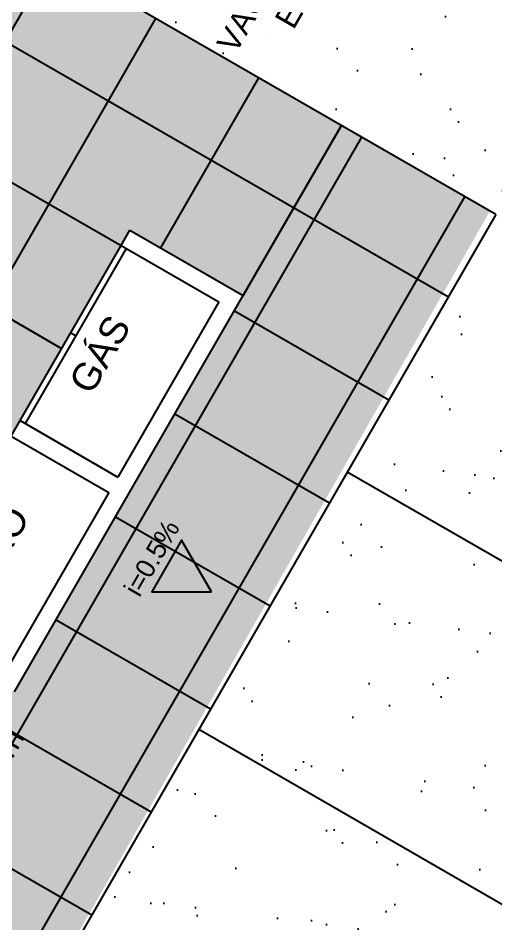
# Model space of a CAD drawing. Header units: millimetres. Extents: x 302 to 436, y 121 to 202.
# Drawn here: x 391.75 to 395.76, y 160.15 to 167.77 of the extents above; entities that cross this region are included whole.
import ezdxf

# ---------------------------------------------------------------- set-up
doc = ezdxf.new("R2010")
doc.units = ezdxf.units.MM
for name, color, linetype in [('251', 251, 'Continuous'), ('A-ALV', 6, 'Continuous'), ('A-PAREDE', 5, 'Continuous'), ('A-PISOS-NIVEL', 1, 'Continuous'), ('AR-ALV', 5, 'Continuous'), ('ARQ-PIS-VISTA', 8, 'Continuous'), ('ARQ-SMB-1_100', 1, 'Continuous'), ('ARQ-TXT-1_075', 2, 'Continuous'), ('ARQ-TXT-1_100', 2, 'Continuous')]:
    doc.layers.add(name, color=color, linetype=linetype)
doc.styles.add('ESC-50-A20', font='arial.ttf', dxfattribs={"height": 0.1})
doc.styles.add('FNDE Texto Cota 0050', font='verdana.ttf', dxfattribs={"height": 0.08})

msp = doc.modelspace()

# ---------------------------------------------------------------- hatches: boundary and pattern name
at = {"layer": 'ARQ-PIS-VISTA'}
h = msp.add_hatch(dxfattribs=at)
h.set_pattern_fill('DOTS', color=251, scale=0.08, angle=165)
h.set_pattern_definition([(165, (5.46106, 111.60996), (-0.09420631, -0.10623757), [0, -0.127])])
h.paths.add_polyline_path([(385.845, 159.3738), (385.152, 159.7735), (393.0215, 173.4165), (387.5643, 176.5643), (387.8641, 177.0841), (393.8411, 173.6365), (391.068, 168.8289), (395.7147, 166.1486), (389.9686, 156.0716), (385.7415, 158.5099), (385.4452, 158.6808), (385.8596, 159.2978), (389.069, 157.514), (393.6409, 165.44), (392.688, 165.9896), (390.7643, 162.6547), (391.7172, 162.105), (390.2055, 159.4843), (387.1736, 161.1789), (387.1386, 161.1183), (387.139, 161.118)])
h = msp.add_hatch(dxfattribs=at)
h.set_pattern_fill('AR-SAND', color=256, scale=0.02, angle=165)
h.set_pattern_definition([(202.5, (6.1451, 111.29275), (-0.2224287, -0.9537561), [0, -0.77216, 0, -0.8636, 0, -0.8255]), (172.5, (6.1451, 111.2927), (-1.2394683, -1.1521094), [0, -0.41656, 0, -0.69596, 0, -0.2667]), (132.5, (6.7487, 111.131), (-1.5288239, 0.4066714), [0, -0.254, 0, -0.9144, 0, -1.1938]), (122.5, (6.7487, 111.131), (-1.5904745, -0.0354205), [0, -0.127, 0, -0.59944, 0, -0.6858])])
h.paths.add_polyline_path([(397.462, 151.8654), (390.0805, 156.0655), (395.7646, 166.1198), (391.068, 168.8289), (392.4171, 171.1677), (407.7322, 162.3336), (407.7322, 149.3487), (405.7399, 149.3487), (404.2689, 151.8966)])

# ---------------------------------------------------------------- linework, layer by layer
at = {"color": 2}
for p, q in [((391.7637, 164.3871), (392.6131, 165.8597)), ((392.6564, 165.8347), (391.807, 164.3621)), ((392.2317, 165.0984), (392.1884, 165.1234))]:
    msp.add_line(p, q, dxfattribs=at)
at = {"layer": '251', "color": 251}
for p, q in [((398.8466, 161.456), (394.5155, 163.9542)), ((397.5975, 159.2904), (393.2664, 161.7887))]:
    msp.add_line(p, q, dxfattribs=at)
at = {"layer": 'A-ALV', "color": 253}
msp.add_line((393.6409, 165.44), (394.4653, 166.8693), dxfattribs=at)
at = {"layer": 'A-PAREDE'}
for p, q in [((393.436, 165.385), (392.5866, 163.9124)), ((392.5116, 163.7825), (391.6622, 162.3099))]:
    msp.add_line(p, q, dxfattribs=at)
at = {"layer": 'A-PISOS-NIVEL', "color": 1}
for q in [(391.068, 168.8289), (389.9686, 156.0716)]:
    msp.add_line((395.7646, 166.1198), q, dxfattribs=at)
at = {"layer": 'AR-ALV'}
for p, q in [((392.6131, 165.8597), (392.688, 165.9896)), ((392.688, 165.9896), (393.6409, 165.44)), ((392.6131, 165.8597), (393.436, 165.385)), ((391.7172, 162.105), (393.6409, 165.44)), ((391.6887, 164.2572), (391.7637, 164.3871)), ((391.7637, 164.3871), (392.5866, 163.9124)), ((391.6887, 164.2572), (392.5116, 163.7825))]:
    msp.add_line(p, q, dxfattribs=at)
at = {"layer": 'ARQ-PIS-VISTA', "color": 251}
for p, q in [((387.8301, 160.97), (392.0399, 168.2683)), ((391.0148, 167.9361), (395.3649, 165.4268)), ((388.6963, 160.4703), (392.9061, 167.7687)), ((390.5151, 167.0698), (392.6131, 165.8597)), ((390.0154, 166.2036), (392.1134, 164.9935)), ((393.5659, 165.3101), (394.8653, 164.5606)), ((393.0663, 164.4438), (394.3656, 163.6944)), ((392.5666, 163.5776), (393.8659, 162.8281)), ((392.067, 162.7114), (393.3663, 161.9619)), ((391.5673, 161.8452), (392.8666, 161.0957)), ((391.0676, 160.9789), (392.367, 160.2295))]:
    msp.add_line(p, q, dxfattribs=at)
at = {"layer": 'ARQ-PIS-VISTA'}
for p, q in [((392.9479, 165.8397), (393.7723, 167.269)), ((388.8425, 156.7211), (394.6385, 166.7693)), ((389.7088, 156.2215), (395.5048, 166.2697))]:
    msp.add_line(p, q, dxfattribs=at)
at = {"layer": 'ARQ-SMB-1_100', "color": 5}
msp.add_lwpolyline([(393.3723, 162.9483), (393.1222, 163.3812), (392.8723, 162.9481)], close=True, dxfattribs=at)

# ---------------------------------------------------------------- texts
at = {"layer": 'ARQ-TXT-1_075', "char_height": 0.192, "width": 3.143052, "attachment_point": 1, "rotation": 60.0228, "style": 'ESC-50-A20'}
for s, insert in [('\\pi0.2826;VAGA PARA CARGA \\P\\pi0.70255;E DESCARGA ', (393.2682, 167.3139)), ('\\pi0.50934;GRADIL h = 1.60 m  ', (390.2152, 159.3489))]:
    msp.add_mtext(s, dxfattribs=dict(at, insert=insert))
at = {"layer": 'ARQ-TXT-1_075', "char_height": 0.1536, "attachment_point": 1, "rotation": 60.0228, "style": 'ESC-50-A20'}
for s, insert in [('\\pi1.1104;{\\fVerdana|b0|i0|c0|p34;      \\fArial|b0|i0|c0|p34;\\H1.5x; GÁS\\P\\pi1.3526;      }', (391.3638, 163.3212)), ('\\pi0.92202;{\\fVerdana|b0|i0|c0|p34;      \\fArial|b0|i0|c0|p34;\\H1.5x; LIXO\\P\\pi1.2808;      }', (390.5807, 161.8334))]:
    msp.add_mtext_dynamic_manual_height_columns(s, width=3.098125, gutter_width=1, heights=[0], dxfattribs=dict(at, insert=insert))
at = {"layer": 'ARQ-TXT-1_100', "color": 5, "insert": (392.769, 162.8926), "char_height": 0.16, "attachment_point": 7, "rotation": 59.87974, "style": 'FNDE Texto Cota 0050'}
msp.add_mtext_dynamic_manual_height_columns('{\\fArial|b0|i0|c0|p34;i=0.5%}', width=1.151819, gutter_width=0.5, heights=[0], dxfattribs=at)

doc.saveas('drawing.dxf')
